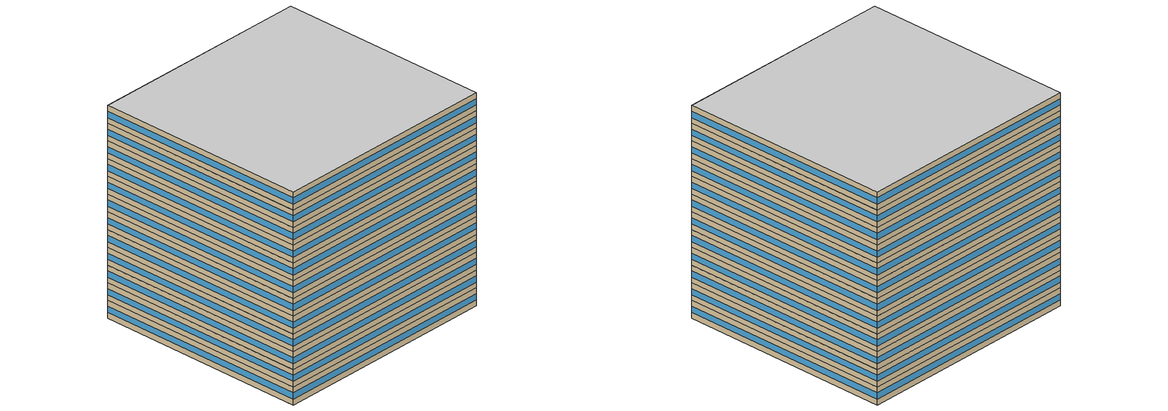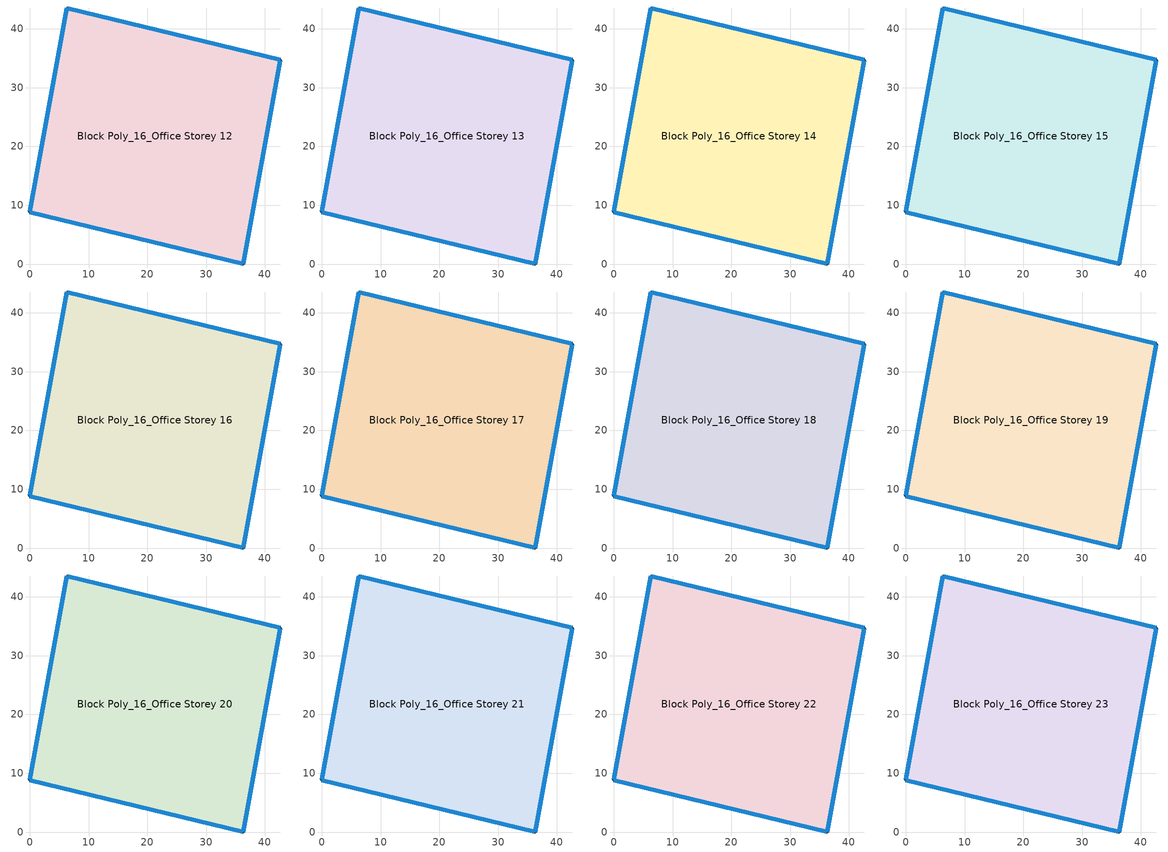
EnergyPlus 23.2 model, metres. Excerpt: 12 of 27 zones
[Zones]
Block Poly_16_Office Storey 12
 floor to Block Poly_16_Office Storey 11 (HSCWZ_Public&Industrial_1995_FloorSlab): 42.59,34.72 36.27,0 0,8.84 6.32,43.56 z36
 wall outside (HSCWZ_Public&Industrial_1995_ExtWall): 0,8.84 36.27,0 42.59,34.72 6.32,43.56 0,8.84 z36:39
 window (HSCWZ_Public&Industrial_1995_Win): 0.02,8.84 36.26,0 / 36.28,0.02 42.59,34.7 / 42.57,34.73 6.34,43.56 / 6.31,43.55 0,8.86 z36.98:38.02
Block Poly_16_Office Storey 13
 floor to Block Poly_16_Office Storey 12 (HSCWZ_Public&Industrial_1995_FloorSlab): 42.59,34.72 36.27,0 0,8.84 6.32,43.56 z39
 wall outside (HSCWZ_Public&Industrial_1995_ExtWall): 0,8.84 36.27,0 42.59,34.72 6.32,43.56 0,8.84 z39:42
 window (HSCWZ_Public&Industrial_1995_Win): 0.02,8.84 36.26,0 / 36.28,0.02 42.59,34.7 / 42.57,34.73 6.34,43.56 / 6.31,43.55 0,8.86 z39.98:41.02
Block Poly_16_Office Storey 14
 floor to Block Poly_16_Office Storey 13 (HSCWZ_Public&Industrial_1995_FloorSlab): 42.59,34.72 36.27,0 0,8.84 6.32,43.56 z42
 wall outside (HSCWZ_Public&Industrial_1995_ExtWall): 0,8.84 36.27,0 42.59,34.72 6.32,43.56 0,8.84 z42:45
 window (HSCWZ_Public&Industrial_1995_Win): 0.02,8.84 36.26,0 / 36.28,0.02 42.59,34.7 / 42.57,34.73 6.34,43.56 / 6.31,43.55 0,8.86 z42.98:44.02
Block Poly_16_Office Storey 15
 floor to Block Poly_16_Office Storey 14 (HSCWZ_Public&Industrial_1995_FloorSlab): 42.59,34.72 36.27,0 0,8.84 6.32,43.56 z45
 wall outside (HSCWZ_Public&Industrial_1995_ExtWall): 0,8.84 36.27,0 42.59,34.72 6.32,43.56 0,8.84 z45:48
 window (HSCWZ_Public&Industrial_1995_Win): 0.02,8.84 36.26,0 / 36.28,0.02 42.59,34.7 / 42.57,34.73 6.34,43.56 / 6.31,43.55 0,8.86 z45.98:47.02
Block Poly_16_Office Storey 16
 floor to Block Poly_16_Office Storey 15 (HSCWZ_Public&Industrial_1995_FloorSlab): 42.59,34.72 36.27,0 0,8.84 6.32,43.56 z48
 wall outside (HSCWZ_Public&Industrial_1995_ExtWall): 0,8.84 36.27,0 42.59,34.72 6.32,43.56 0,8.84 z48:51
 window (HSCWZ_Public&Industrial_1995_Win): 0.02,8.84 36.26,0 / 36.28,0.02 42.59,34.7 / 42.57,34.73 6.34,43.56 / 6.31,43.55 0,8.86 z48.98:50.02
Block Poly_16_Office Storey 17
 floor to Block Poly_16_Office Storey 16 (HSCWZ_Public&Industrial_1995_FloorSlab): 42.59,34.72 36.27,0 0,8.84 6.32,43.56 z51
 wall outside (HSCWZ_Public&Industrial_1995_ExtWall): 0,8.84 36.27,0 42.59,34.72 6.32,43.56 0,8.84 z51:54
 window (HSCWZ_Public&Industrial_1995_Win): 0.02,8.84 36.26,0 / 36.28,0.02 42.59,34.7 / 42.57,34.73 6.34,43.56 / 6.31,43.55 0,8.86 z51.98:53.02
Block Poly_16_Office Storey 18
 floor to Block Poly_16_Office Storey 17 (HSCWZ_Public&Industrial_1995_FloorSlab): 42.59,34.72 36.27,0 0,8.84 6.32,43.56 z54
 wall outside (HSCWZ_Public&Industrial_1995_ExtWall): 0,8.84 36.27,0 42.59,34.72 6.32,43.56 0,8.84 z54:57
 window (HSCWZ_Public&Industrial_1995_Win): 0.02,8.84 36.26,0 / 36.28,0.02 42.59,34.7 / 42.57,34.73 6.34,43.56 / 6.31,43.55 0,8.86 z54.98:56.02
Block Poly_16_Office Storey 19
 floor to Block Poly_16_Office Storey 18 (HSCWZ_Public&Industrial_1995_FloorSlab): 42.59,34.72 36.27,0 0,8.84 6.32,43.56 z57
 wall outside (HSCWZ_Public&Industrial_1995_ExtWall): 0,8.84 36.27,0 42.59,34.72 6.32,43.56 0,8.84 z57:60
 window (HSCWZ_Public&Industrial_1995_Win): 0.02,8.84 36.26,0 / 36.28,0.02 42.59,34.7 / 42.57,34.73 6.34,43.56 / 6.31,43.55 0,8.86 z57.98:59.02
Block Poly_16_Office Storey 20
 floor to Block Poly_16_Office Storey 19 (HSCWZ_Public&Industrial_1995_FloorSlab): 42.59,34.72 36.27,0 0,8.84 6.32,43.56 z60
 wall outside (HSCWZ_Public&Industrial_1995_ExtWall): 0,8.84 36.27,0 42.59,34.72 6.32,43.56 0,8.84 z60:63
 window (HSCWZ_Public&Industrial_1995_Win): 0.02,8.84 36.26,0 / 36.28,0.02 42.59,34.7 / 42.57,34.73 6.34,43.56 / 6.31,43.55 0,8.86 z60.98:62.02
Block Poly_16_Office Storey 21
 floor to Block Poly_16_Office Storey 20 (HSCWZ_Public&Industrial_1995_FloorSlab): 42.59,34.72 36.27,0 0,8.84 6.32,43.56 z63
 wall outside (HSCWZ_Public&Industrial_1995_ExtWall): 0,8.84 36.27,0 42.59,34.72 6.32,43.56 0,8.84 z63:66
 window (HSCWZ_Public&Industrial_1995_Win): 0.02,8.84 36.26,0 / 36.28,0.02 42.59,34.7 / 42.57,34.73 6.34,43.56 / 6.31,43.55 0,8.86 z63.98:65.03
Block Poly_16_Office Storey 22
 floor to Block Poly_16_Office Storey 21 (HSCWZ_Public&Industrial_1995_FloorSlab): 42.59,34.72 36.27,0 0,8.84 6.32,43.56 z66
 wall outside (HSCWZ_Public&Industrial_1995_ExtWall): 0,8.84 36.27,0 42.59,34.72 6.32,43.56 0,8.84 z66:69
 window (HSCWZ_Public&Industrial_1995_Win): 0.02,8.84 36.26,0 / 36.28,0.02 42.59,34.7 / 42.57,34.73 6.34,43.56 / 6.31,43.55 0,8.86 z66.97:68.03
Block Poly_16_Office Storey 23
 floor to Block Poly_16_Office Storey 22 (HSCWZ_Public&Industrial_1995_FloorSlab): 42.59,34.72 36.27,0 0,8.84 6.32,43.56 z69
 wall outside (HSCWZ_Public&Industrial_1995_ExtWall): 0,8.84 36.27,0 42.59,34.72 6.32,43.56 0,8.84 z69:72
 window (HSCWZ_Public&Industrial_1995_Win): 0.02,8.84 36.26,0 / 36.28,0.02 42.59,34.7 / 42.57,34.73 6.34,43.56 / 6.31,43.55 0,8.86 z69.97:71.03
 ceiling to Block Poly_16_Office Storey 24 (HSCWZ_Public&Industrial_1995_FloorSlab): 36.27,0 42.59,34.72 6.32,43.56 0,8.84 z72
[BUILDING]
shang4hai3shi4_Office_4_11_1995: North Axis=0; Terrain=City; Loads Convergence Tolerance Value=0.04; Temperature Convergence Tolerance Value=0.4; Solar Distribution=FullExterior; Maximum Number of Warmup Days=25; Minimum Number of Warmup Days=1
[MATERIAL] Thermal Absorptance=0.9; Solar Absorptance=0.7; Visible Absorptance=0.7
Name | Roughness | Thickness | Conductivity | Density | Specific Heat
Concrete | MediumRough | 0.1 | 1.7 | 2240 | 900
Brick | MediumRough | 0.1 | 0.72 | 1920 | 840
Tile | Smooth | 0.02 | 1.3 | 2200 | 900
Insulation 0.011 | Rough | 0.011 | 0.04 | 40 | 1500
Insulation 0.021 | Rough | 0.021 | 0.04 | 40 | 1500
[WINDOWMATERIAL:SIMPLEGLAZINGSYSTEM]
HSCWZ_Public&Industrial_1995_Win_material: UFactor=4.5; Solar Heat Gain Coefficient=0.6025
[CONSTRUCTION]
HSCWZ_Public&Industrial_1995_FloorSlab: Tile, Concrete, Insulation 0.021, Concrete, Tile
HSCWZ_Public&Industrial_1995_Win: HSCWZ_Public&Industrial_1995_Win_material
HSCWZ_Public&Industrial_1995_ExtWall: Brick, Concrete, Insulation 0.011
[ZONE] Type=1; Multiplier=1; Ceiling Height=autocalculate; Volume=autocalculate; Floor Area=autocalculate; Part of Total Floor Area=Yes
Block Poly_16_Office Storey 12; Block Poly_16_Office Storey 13; Block Poly_16_Office Storey 14; Block Poly_16_Office Storey 15; Block Poly_16_Office Storey 16; Block Poly_16_Office Storey 17; Block Poly_16_Office Storey 18; Block Poly_16_Office Storey 19; Block Poly_16_Office Storey 20; Block Poly_16_Office Storey 21; Block Poly_16_Office Storey 22; Block Poly_16_Office Storey 23
[PEOPLE] Number of People Schedule=People_Schedule; Number of People Calculation Method=Area/Person; Floor Area per Person=17; Fraction Radiant=0.3; Sensible Heat Fraction=autocalculate; Activity Level Schedule=CN_GenericActivityLevel; Carbon Dioxide Generation Rate=3.82e-08; Enable ASHRAE 55 Comfort Warnings=No; Mean Radiant Temperature Calculation Type=ZoneAveraged; Clothing Insulation Calculation Method=ClothingInsulationSchedule; Cold Stress Temperature Threshold=15.56; Heat Stress Temperature Threshold=30
Name | Zone or ZoneList or Space or SpaceList
People_Block Poly_16_Office Storey 12 | Block Poly_16_Office Storey 12
People_Block Poly_16_Office Storey 13 | Block Poly_16_Office Storey 13
People_Block Poly_16_Office Storey 14 | Block Poly_16_Office Storey 14
People_Block Poly_16_Office Storey 15 | Block Poly_16_Office Storey 15
People_Block Poly_16_Office Storey 16 | Block Poly_16_Office Storey 16
People_Block Poly_16_Office Storey 17 | Block Poly_16_Office Storey 17
People_Block Poly_16_Office Storey 18 | Block Poly_16_Office Storey 18
People_Block Poly_16_Office Storey 19 | Block Poly_16_Office Storey 19
People_Block Poly_16_Office Storey 20 | Block Poly_16_Office Storey 20
People_Block Poly_16_Office Storey 21 | Block Poly_16_Office Storey 21
People_Block Poly_16_Office Storey 22 | Block Poly_16_Office Storey 22
People_Block Poly_16_Office Storey 23 | Block Poly_16_Office Storey 23
[LIGHTS] Schedule=Lights_Schedule; Design Level Calculation Method=Watts/Area; Watts per Zone Floor Area=11; Return Air Fraction=0; Fraction Radiant=0; Fraction Visible=0; Fraction Replaceable=1; EndUse Subcategory=General; Return Air Fraction Calculated from Plenum Temperature=No; Return Air Fraction Function of Plenum Temperature Coefficient 1=0; Return Air Fraction Function of Plenum Temperature Coefficient 2=0
Name | Zone or ZoneList or Space or SpaceList
Lights_Block Poly_16_Office Storey 12 | Block Poly_16_Office Storey 12
Lights_Block Poly_16_Office Storey 13 | Block Poly_16_Office Storey 13
Lights_Block Poly_16_Office Storey 14 | Block Poly_16_Office Storey 14
Lights_Block Poly_16_Office Storey 15 | Block Poly_16_Office Storey 15
Lights_Block Poly_16_Office Storey 16 | Block Poly_16_Office Storey 16
Lights_Block Poly_16_Office Storey 17 | Block Poly_16_Office Storey 17
Lights_Block Poly_16_Office Storey 18 | Block Poly_16_Office Storey 18
Lights_Block Poly_16_Office Storey 19 | Block Poly_16_Office Storey 19
Lights_Block Poly_16_Office Storey 20 | Block Poly_16_Office Storey 20
Lights_Block Poly_16_Office Storey 21 | Block Poly_16_Office Storey 21
Lights_Block Poly_16_Office Storey 22 | Block Poly_16_Office Storey 22
Lights_Block Poly_16_Office Storey 23 | Block Poly_16_Office Storey 23
[ELECTRICEQUIPMENT] Schedule=ElectricEquipment_Schedule; Design Level Calculation Method=Watts/Area; Watts per Zone Floor Area=10; Fraction Latent=0; Fraction Radiant=0; Fraction Lost=0; EndUse Subcategory=General
Name | Zone or ZoneList or Space or SpaceList
ElectricEquipment_Block Poly_16_Office Storey 12 | Block Poly_16_Office Storey 12
ElectricEquipment_Block Poly_16_Office Storey 13 | Block Poly_16_Office Storey 13
ElectricEquipment_Block Poly_16_Office Storey 14 | Block Poly_16_Office Storey 14
ElectricEquipment_Block Poly_16_Office Storey 15 | Block Poly_16_Office Storey 15
ElectricEquipment_Block Poly_16_Office Storey 16 | Block Poly_16_Office Storey 16
ElectricEquipment_Block Poly_16_Office Storey 17 | Block Poly_16_Office Storey 17
ElectricEquipment_Block Poly_16_Office Storey 18 | Block Poly_16_Office Storey 18
ElectricEquipment_Block Poly_16_Office Storey 19 | Block Poly_16_Office Storey 19
ElectricEquipment_Block Poly_16_Office Storey 20 | Block Poly_16_Office Storey 20
ElectricEquipment_Block Poly_16_Office Storey 21 | Block Poly_16_Office Storey 21
ElectricEquipment_Block Poly_16_Office Storey 22 | Block Poly_16_Office Storey 22
ElectricEquipment_Block Poly_16_Office Storey 23 | Block Poly_16_Office Storey 23
[ZONEINFILTRATION:DESIGNFLOWRATE] Schedule=AirEx_ConditionedTime_Schedule; Design Flow Rate Calculation Method=AirChanges/Hour; Air Changes per Hour=1; Constant Term Coefficient=1; Temperature Term Coefficient=0; Velocity Term Coefficient=0; Velocity Squared Term Coefficient=0
Name | Zone or ZoneList or Space or SpaceList
Infil 13 | Block Poly_16_Office Storey 12
Infil 14 | Block Poly_16_Office Storey 13
Infil 15 | Block Poly_16_Office Storey 14
Infil 16 | Block Poly_16_Office Storey 15
Infil 17 | Block Poly_16_Office Storey 16
Infil 18 | Block Poly_16_Office Storey 17
Infil 19 | Block Poly_16_Office Storey 18
Infil 20 | Block Poly_16_Office Storey 19
Infil 21 | Block Poly_16_Office Storey 20
Infil 22 | Block Poly_16_Office Storey 21
Infil 23 | Block Poly_16_Office Storey 22
Infil 24 | Block Poly_16_Office Storey 23
[HVACTEMPLATE:ZONE:IDEALLOADSAIRSYSTEM] Template Thermostat=HVACTemp; System Availability Schedule=HVAC_ConditionedTime_Schedule; Maximum Heating Supply Air Temperature=50; Minimum Cooling Supply Air Temperature=13; Maximum Heating Supply Air Humidity Ratio=0.0156; Minimum Cooling Supply Air Humidity Ratio=0.0077; Heating Limit=NoLimit; Cooling Limit=NoLimit; Heating Availability Schedule=Heating_Period_Schedule; Cooling Availability Schedule=Cooling_Period_Schedule; Dehumidification Control Type=ConstantSensibleHeatRatio; Cooling Sensible Heat Ratio=0.7; Dehumidification Setpoint=60; Humidification Control Type=None; Humidification Setpoint=30; Outdoor Air Method=None; Outdoor Air Flow Rate per Person=0.00944; Outdoor Air Flow Rate per Zone Floor Area=0; Outdoor Air Flow Rate per Zone=0; Demand Controlled Ventilation Type=None; Outdoor Air Economizer Type=NoEconomizer; Heat Recovery Type=None; Sensible Heat Recovery Effectiveness=0.7; Latent Heat Recovery Effectiveness=0.65
Block Poly_16_Office Storey 12; Block Poly_16_Office Storey 13; Block Poly_16_Office Storey 14; Block Poly_16_Office Storey 15; Block Poly_16_Office Storey 16; Block Poly_16_Office Storey 17; Block Poly_16_Office Storey 18; Block Poly_16_Office Storey 19; Block Poly_16_Office Storey 20; Block Poly_16_Office Storey 21; Block Poly_16_Office Storey 22; Block Poly_16_Office Storey 23
[SCHEDULE:COMPACT]
People_Schedule; Lights_Schedule: Through: 12/31, For: Weekdays, Until: 07:00, 0, Until: 08:00, 0.1, Until: 09:00, 0.5, Until: 12:00, 0.95, Until: 14:00, 0.8, Until: 18:00, 0.95, Until: 20:00, 0.3, Until: 24:00, 0, For: AllOtherDays, Until: 24:00, 0
ElectricEquipment_Schedule: Through: 12/31, For: Weekdays, Until: 07:00, 0, Until: 08:00, 0.1, Until: 09:00, 0.5, Until: 12:00, 0.95, Until: 14:00, 0.5, Until: 18:00, 0.95, Until: 20:00, 0.3, Until: 24:00, 0, For: AllOtherDays, Until: 24:00, 0
Heating_Period_Schedule: Through: 04/15, For: AllDays, Until: 24:00, 1, Through: 11/01, For: AllDays, Until: 24:00, 0, Through: 12/31, For: AllDays, Until: 24:00, 1
Cooling_Period_Schedule: Through: 04/15, For: AllDays, Until: 24:00, 0, Through: 10/31, For: AllDays, Until: 24:00, 1, Through: 12/31, For: AllDays, Until: 24:00, 0
HVAC_ConditionedTime_Schedule: Through: 12/31, For: Weekdays, Until: 08:00, 0, Until: 18:00, 1, Until: 24:00, 0, For: AllOtherDays, Until: 24:00, 0
AirEx_ConditionedTime_Schedule: Through: 12/31, For: Weekdays, Until: 07:00, 0, Until: 20:00, 1.5, Until: 24:00, 0, For: AllOtherDays, Until: 24:00, 0
CN_GenericActivityLevel: Through: 12/31, For: Weekdays, Until: 08:00, 80, Until: 18:00, 120, Until: 24:00, 80, For: AllOtherDays, Until: 24:00, 80
